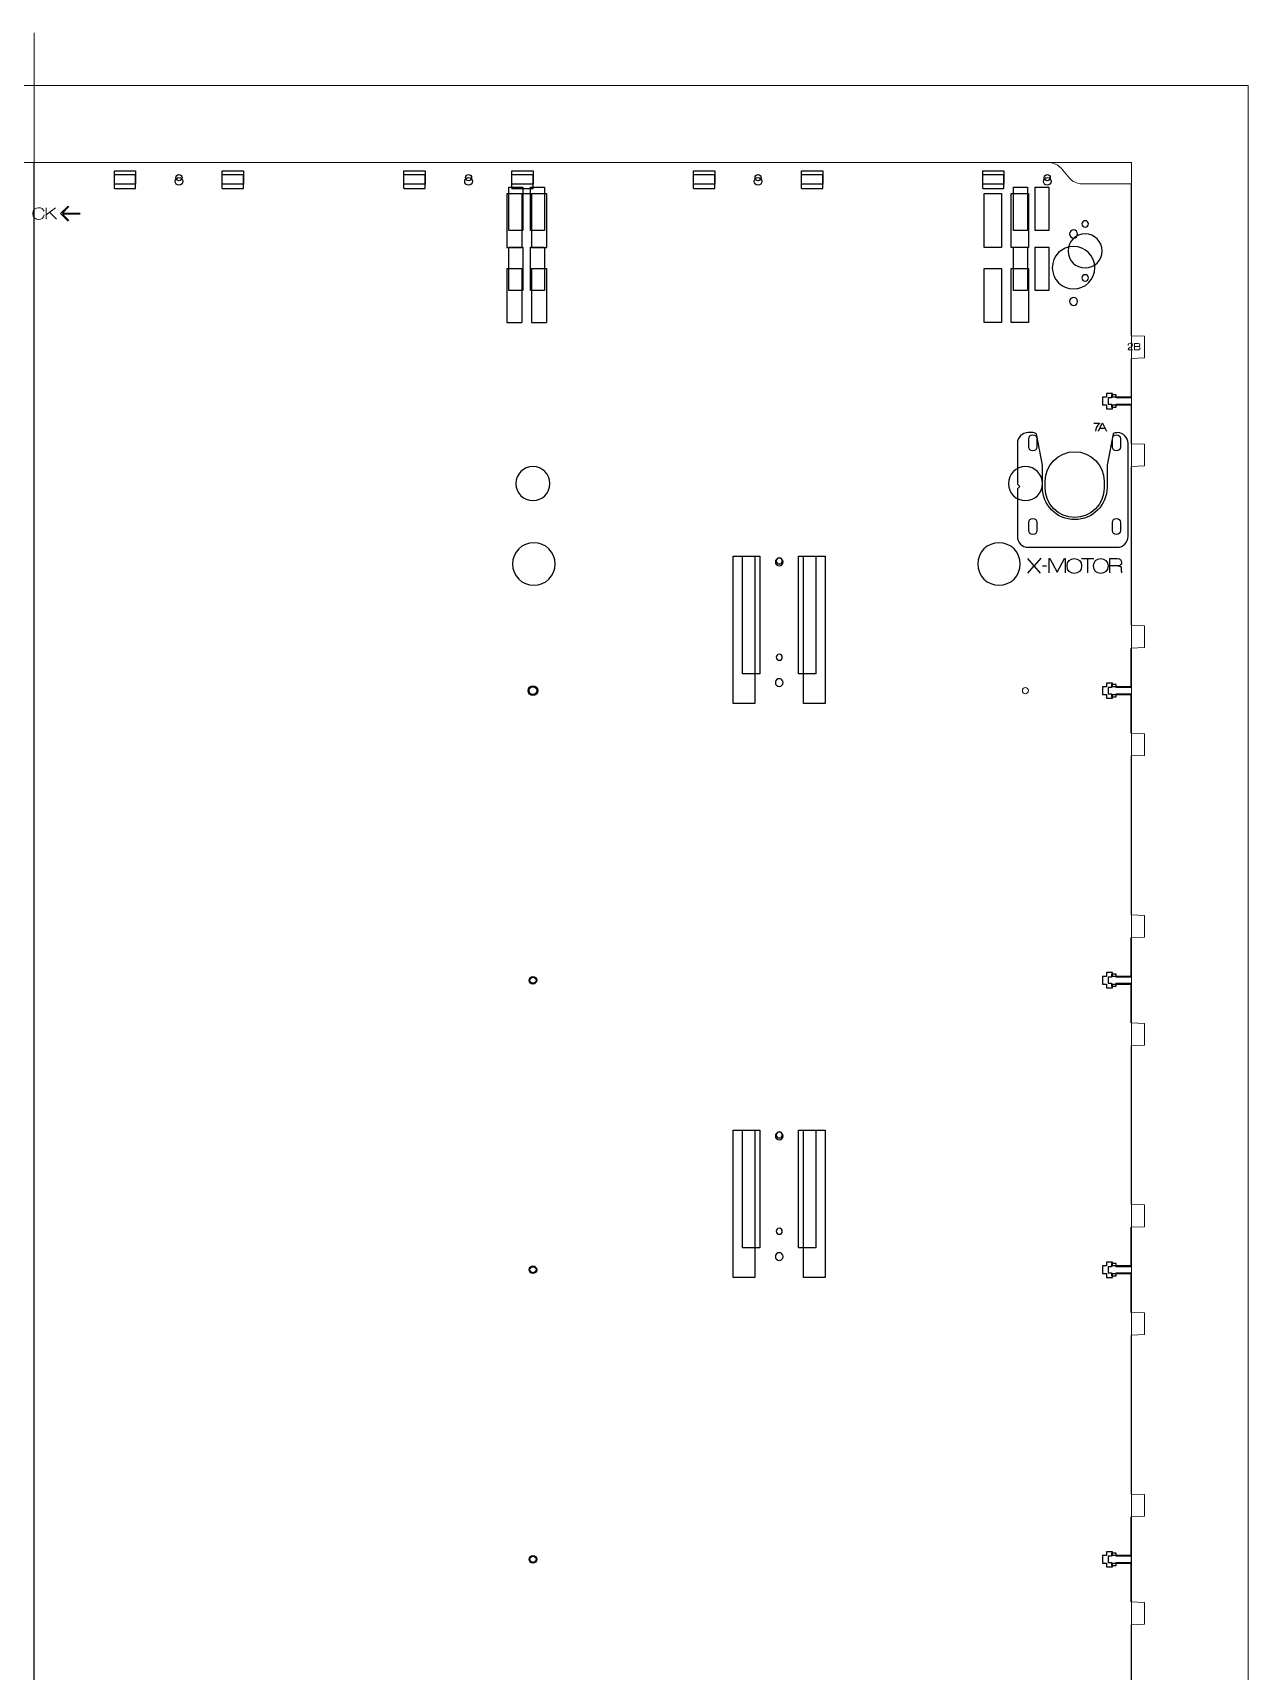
# Model space of a CAD drawing. Header units: millimetres. Extents: x -1949 to 1995, y -1808 to 1842.
# Drawn here: x 1438 to 1889, y 19 to 627 of the extents above; entities that cross this region are included whole.
import ezdxf

# ---------------------------------------------------------------- set-up
doc = ezdxf.new("R2010")
doc.units = ezdxf.units.MM
doc.layers.get('0').update_dxf_attribs({"lineweight": 25, "true_color": 0xffffff})
for name, color, linetype, lineweight, true_color in [('Changed Parts', 3, 'Continuous', 25, 0x00ff00), ('Laser Table', 2, 'Continuous', 0, 0xffff00), ('New Back', 1, 'Continuous', 0, 0xff0000), ('New Back Text', 5, 'Continuous', 0, 0x0000ff), ('Origional Parts I have changed', 6, 'Continuous', 25, 0xff00ff), ('Referance lines', 2, 'Continuous', 0, 0xffff00)]:
    doc.layers.add(name, color=color, linetype=linetype, lineweight=lineweight, true_color=true_color)
for name, color, linetype, true_color in [('CHANGED_PARTS', 3, 'Continuous', 0x00ff00), ('CUTS', 1, 'Continuous', 0xff0000), ('TEXT', 5, 'Continuous', 0x0000ff)]:
    doc.layers.add(name, color=color, linetype=linetype, true_color=true_color)

msp = doc.modelspace()

# ---------------------------------------------------------------- linework, layer by layer
for p, q in [((1438.55126, -556.27815), (1438.55126, 578.7217)), ((1619.30562, 567.14989), (1622.90572, 567.14989))]:
    msp.add_line(p, q)
at = {"layer": 'Changed Parts'}
for p, q in [((1468.26257, 569.0782), (1468.26257, 574.2782)), ((1468.26257, 574.2782), (1476.14193, 574.2782)), ((1476.14193, 569.0782), (1476.14193, 574.2782)), ((1508.26249, 569.0782), (1508.26249, 574.2782)), ((1508.26249, 574.2782), (1516.14185, 574.2782)), ((1516.14185, 569.0782), (1516.14185, 574.2782)), ((1575.60257, 569.0782), (1575.60257, 574.2782)), ((1575.60257, 574.2782), (1583.48193, 574.2782)), ((1583.48193, 569.0782), (1583.48193, 574.2782)), ((1615.60249, 569.0782), (1615.60249, 574.2782)), ((1615.60249, 574.2782), (1623.48185, 574.2782)), ((1623.48185, 569.0782), (1623.48185, 574.2782)), ((1682.94257, 569.0782), (1682.94257, 574.2782)), ((1682.94257, 574.2782), (1690.82193, 574.2782)), ((1690.82193, 569.0782), (1690.82193, 574.2782)), ((1722.94249, 569.0782), (1722.94249, 574.2782)), ((1722.94249, 574.2782), (1730.82185, 574.2782)), ((1730.82185, 569.0782), (1730.82185, 574.2782)), ((1790.11794, 569.0782), (1790.11794, 574.2782)), ((1790.11794, 574.2782), (1797.99731, 574.2782)), ((1797.99731, 569.0782), (1797.99731, 574.2782)), ((1468.26257, 569.0782), (1476.14193, 569.0782)), ((1508.26249, 569.0782), (1516.14185, 569.0782)), ((1575.60257, 569.0782), (1583.48193, 569.0782)), ((1615.60249, 569.0782), (1623.48185, 569.0782)), ((1682.94257, 569.0782), (1690.82193, 569.0782)), ((1722.94249, 569.0782), (1730.82185, 569.0782)), ((1790.11794, 569.0782), (1797.99731, 569.0782)), ((1845.21107, 506.02905), (1845.21107, 491.68318)), ((1845.21107, 488.81722), (1845.21107, 474.45346)), ((1845.21107, 384.34318), (1845.21107, 398.68905)), ((1845.21107, 367.11346), (1845.21107, 381.47722)), ((1845.21107, 277.00318), (1845.21107, 291.34905)), ((1845.21107, 259.77346), (1845.21107, 274.13722)), ((1845.21107, 169.66318), (1845.21107, 184.00905)), ((1845.21107, 152.43346), (1845.21107, 166.79722)), ((1845.21107, 62.32468), (1845.21107, 76.66905)), ((1845.21107, 45.09346), (1845.21107, 59.45872))]:
    msp.add_line(p, q, dxfattribs=at)
at = {"layer": 'Changed Parts', "color": 3, "true_color": 0x00ff00}
for p, q in [((1835.99264, 493.08336), (1835.99264, 491.68318)), ((1838.19256, 493.08336), (1835.99264, 493.08336)), ((1838.19256, 491.68318), (1838.19256, 493.08336)), ((1835.99264, 491.68318), (1834.54978, 491.68318)), ((1834.54978, 491.68318), (1834.54978, 488.81722)), ((1834.54978, 488.81722), (1835.99264, 488.81722)), ((1835.99264, 488.81722), (1835.99264, 487.41775)), ((1835.99264, 487.41775), (1838.19256, 487.41775)), ((1845.21107, 491.68318), (1838.19256, 491.68318)), ((1838.19256, 487.41775), (1838.19256, 488.81722)), ((1838.19256, 488.81722), (1845.21107, 488.81722)), ((1835.99264, 384.34318), (1834.54978, 384.34318)), ((1834.54978, 384.34318), (1834.54978, 381.47722)), ((1838.19256, 385.74336), (1835.99264, 385.74336)), ((1835.99264, 385.74336), (1835.99264, 384.34318)), ((1838.19256, 384.34318), (1838.19256, 385.74336)), ((1845.21107, 384.34318), (1838.19256, 384.34318)), ((1834.54978, 381.47722), (1835.99264, 381.47722)), ((1835.99264, 381.47722), (1835.99264, 380.07775)), ((1835.99264, 380.07775), (1838.19256, 380.07775)), ((1838.19256, 380.07775), (1838.19256, 381.47722)), ((1838.19256, 381.47722), (1845.21107, 381.47722)), ((1835.99264, 277.00318), (1834.54978, 277.00318)), ((1834.54978, 277.00318), (1834.54978, 274.13722)), ((1834.54978, 274.13722), (1835.99264, 274.13722)), ((1835.99264, 278.40336), (1835.99264, 277.00318)), ((1838.19256, 278.40336), (1835.99264, 278.40336)), ((1835.99264, 274.13722), (1835.99264, 272.73775)), ((1838.19256, 277.00318), (1838.19256, 278.40336)), ((1845.21107, 277.00318), (1838.19256, 277.00318)), ((1838.19256, 272.73775), (1838.19256, 274.13722)), ((1838.19256, 274.13722), (1845.21107, 274.13722)), ((1835.99264, 272.73775), (1838.19256, 272.73775)), ((1838.19256, 171.06336), (1835.99264, 171.06336)), ((1835.99264, 171.06336), (1835.99264, 169.66318)), ((1838.19256, 169.66318), (1838.19256, 171.06336)), ((1835.99264, 169.66318), (1834.54978, 169.66318)), ((1834.54978, 169.66318), (1834.54978, 166.79722)), ((1834.54978, 166.79722), (1835.99264, 166.79722)), ((1835.99264, 166.79722), (1835.99264, 165.39775)), ((1835.99264, 165.39775), (1838.19256, 165.39775)), ((1845.21107, 169.66318), (1838.19256, 169.66318)), ((1838.19256, 165.39775), (1838.19256, 166.79722)), ((1838.19256, 166.79722), (1845.21107, 166.79722)), ((1835.99264, 62.32468), (1834.54978, 62.32468)), ((1834.54978, 62.32468), (1834.54978, 59.45872)), ((1838.19256, 63.72486), (1835.99264, 63.72486)), ((1835.99264, 63.72486), (1835.99264, 62.32468)), ((1838.19256, 62.32468), (1838.19256, 63.72486)), ((1845.21107, 62.32468), (1838.19256, 62.32468)), ((1834.54978, 59.45872), (1835.99264, 59.45872)), ((1835.99264, 59.45872), (1835.99264, 58.05925)), ((1835.99264, 58.05925), (1838.19256, 58.05925)), ((1838.19256, 58.05925), (1838.19256, 59.45872)), ((1838.19256, 59.45872), (1845.21107, 59.45872))]:
    msp.add_line(p, q, dxfattribs=at)
for points in [[(1790.66497, 567.14989), (1797.06612, 567.14989), (1797.06612, 547.15021), (1790.66497, 547.15021), (1790.66497, 567.14989), (1790.66497, 567.14989)], [(1800.66622, 567.14989), (1807.06737, 567.14989), (1807.06737, 547.15021), (1800.66622, 547.15021), (1800.66622, 567.14989), (1800.66622, 567.14989)], [(1790.66497, 539.357), (1797.06612, 539.357), (1797.06612, 519.35697), (1790.66497, 519.35697), (1790.66497, 539.357), (1790.66497, 539.357)], [(1800.66622, 539.357), (1807.06737, 539.357), (1807.06737, 519.35697), (1800.66622, 519.35697), (1800.66622, 539.357), (1800.66622, 539.357)], [(1697.69687, 411.98742), (1697.69687, 432.78685), (1705.69681, 432.78685), (1705.69681, 378.19943), (1697.69687, 378.19943), (1697.69687, 411.98742), (1697.69687, 411.98742)], [(1731.69653, 404.50007), (1731.69653, 378.19943), (1723.69659, 378.19943), (1723.69659, 432.78685), (1731.69653, 432.78685), (1731.69653, 404.50007), (1731.69653, 404.50007)], [(1697.69687, 199.20485), (1697.69687, 220.00427), (1705.69681, 220.00427), (1705.69681, 165.41685), (1697.69687, 165.41685), (1697.69687, 199.20485), (1697.69687, 199.20485)], [(1731.69653, 191.71749), (1731.69653, 165.41685), (1723.69659, 165.41685), (1723.69659, 220.00427), (1731.69653, 220.00427), (1731.69653, 191.71749), (1731.69653, 191.71749)]]:
    msp.add_lwpolyline(points, dxfattribs=at)
for points in [[(1490.7772, 571.67857), (1490.7772, 572.46562), (1491.41538, 573.10309), (1492.20207, 573.10309)], [(1492.20207, 570.25406), (1491.41573, 570.25406), (1490.7772, 570.89223), (1490.7772, 571.67857)], [(1492.20207, 573.10309), (1492.98983, 573.10309), (1493.62694, 572.46562), (1493.62694, 571.67857)], [(1493.62694, 571.67857), (1493.62694, 570.89223), (1492.98983, 570.25406), (1492.20207, 570.25406)], [(1598.1172, 571.67857), (1598.1172, 572.46562), (1598.75538, 573.10309), (1599.54207, 573.10309)], [(1599.54207, 570.25406), (1598.75573, 570.25406), (1598.1172, 570.89223), (1598.1172, 571.67857)], [(1599.54207, 573.10309), (1600.32983, 573.10309), (1600.96694, 572.46562), (1600.96694, 571.67857)], [(1600.96694, 571.67857), (1600.96694, 570.89223), (1600.32983, 570.25406), (1599.54207, 570.25406)], [(1705.4572, 571.67857), (1705.4572, 572.46562), (1706.09538, 573.10309), (1706.88207, 573.10309)], [(1706.88207, 570.25406), (1706.09573, 570.25406), (1705.4572, 570.89223), (1705.4572, 571.67857)], [(1706.88207, 573.10309), (1707.66983, 573.10309), (1708.30694, 572.46562), (1708.30694, 571.67857)], [(1708.30694, 571.67857), (1708.30694, 570.89223), (1707.66983, 570.25406), (1706.88207, 570.25406)], [(1812.63257, 571.67857), (1812.63257, 572.46562), (1813.27075, 573.10309), (1814.05744, 573.10309)], [(1814.05744, 570.25406), (1813.2711, 570.25406), (1812.63257, 570.89223), (1812.63257, 571.67857)], [(1814.05744, 573.10309), (1814.8452, 573.10309), (1815.48231, 572.46562), (1815.48231, 571.67857)], [(1815.48231, 571.67857), (1815.48231, 570.89223), (1814.8452, 570.25406), (1814.05744, 570.25406)], [(1823.81652, 553.6979), (1822.98855, 553.6979), (1822.31651, 553.0248), (1822.31651, 552.19719)], [(1825.31653, 552.19719), (1825.31653, 553.02516), (1824.64484, 553.6979), (1823.81652, 553.6979)], [(1823.81687, 547.59661), (1819.45301, 547.59661), (1815.91641, 544.05966), (1815.91641, 539.69686)], [(1822.31651, 552.19719), (1822.31651, 551.36886), (1822.98855, 550.69718), (1823.81652, 550.69718)], [(1823.81652, 550.69718), (1824.64484, 550.69718), (1825.31653, 551.36886), (1825.31653, 552.19719)], [(1831.71663, 539.69686), (1831.71663, 544.05966), (1828.17968, 547.59661), (1823.81687, 547.59661)], [(1815.91641, 539.69686), (1815.91641, 535.33441), (1819.45301, 531.7964), (1823.81687, 531.7964)], [(1823.81687, 531.7964), (1828.17968, 531.7964), (1831.71663, 535.33406), (1831.71663, 539.69686)], [(1823.81652, 528.69584), (1822.98855, 528.69584), (1822.31651, 528.02521), (1822.31651, 527.19653)], [(1825.31653, 527.19653), (1825.31653, 528.02521), (1824.64484, 528.69584), (1823.81652, 528.69584)], [(1822.31651, 527.19653), (1822.31651, 526.36715), (1822.98855, 525.69723), (1823.81652, 525.69723)], [(1823.81652, 525.69723), (1824.64484, 525.69723), (1825.31653, 526.36715), (1825.31653, 527.19653)], [(1796.17289, 437.75488), (1791.80938, 437.75488), (1788.27243, 434.21828), (1788.27243, 429.85513)], [(1804.07229, 429.85513), (1804.07229, 434.21828), (1800.53569, 437.75488), (1796.17289, 437.75488)], [(1714.69652, 431.98675), (1713.90983, 431.98675), (1713.27165, 431.34857), (1713.27165, 430.56188)], [(1716.12175, 430.56188), (1716.12175, 431.34857), (1715.48357, 431.98675), (1714.69652, 431.98675)], [(1713.27165, 430.56188), (1713.27165, 429.77518), (1713.90983, 429.13701), (1714.69652, 429.13701)], [(1714.69652, 429.13701), (1715.48357, 429.13701), (1716.12175, 429.77518), (1716.12175, 430.56188)], [(1788.27243, 429.85513), (1788.27243, 425.49233), (1791.80938, 421.95502), (1796.17289, 421.95502)], [(1796.17289, 421.95502), (1800.53569, 421.95502), (1804.07229, 425.49197), (1804.07229, 429.85513)], [(1621.63569, 382.91254), (1621.63569, 383.89635), (1622.43341, 384.69319), (1623.41678, 384.69319)], [(1623.41678, 381.1319), (1622.43385, 381.1319), (1621.63569, 381.92962), (1621.63569, 382.91254)], [(1623.41678, 384.69319), (1624.40147, 384.69319), (1625.19786, 383.89635), (1625.19786, 382.91254)], [(1625.19786, 382.91254), (1625.19786, 381.92962), (1624.40147, 381.1319), (1623.41678, 381.1319)], [(1714.69652, 387.34942), (1713.90983, 387.34942), (1713.27165, 386.71195), (1713.27165, 385.92455)], [(1713.27165, 385.92455), (1713.27165, 385.13786), (1713.90983, 384.49968), (1714.69652, 384.49968)], [(1716.12175, 385.92455), (1716.12175, 386.7116), (1715.48357, 387.34942), (1714.69652, 387.34942)], [(1714.69652, 384.49968), (1715.48357, 384.49968), (1716.12175, 385.13786), (1716.12175, 385.92455)], [(1621.99191, 275.57208), (1621.99191, 276.35912), (1622.63008, 276.99659), (1623.41678, 276.99659)], [(1623.41678, 274.14756), (1622.63044, 274.14756), (1621.99191, 274.78573), (1621.99191, 275.57208)], [(1623.41678, 276.99659), (1624.20453, 276.99659), (1624.84165, 276.35912), (1624.84165, 275.57208)], [(1624.84165, 275.57208), (1624.84165, 274.78573), (1624.20453, 274.14756), (1623.41678, 274.14756)], [(1714.69652, 219.20417), (1713.90983, 219.20417), (1713.27165, 218.566), (1713.27165, 217.7793)], [(1716.12175, 217.7793), (1716.12175, 218.566), (1715.48357, 219.20417), (1714.69652, 219.20417)], [(1713.27165, 217.7793), (1713.27165, 216.99261), (1713.90983, 216.35443), (1714.69652, 216.35443)], [(1714.69652, 216.35443), (1715.48357, 216.35443), (1716.12175, 216.99261), (1716.12175, 217.7793)], [(1714.69652, 174.56685), (1713.90983, 174.56685), (1713.27165, 173.92938), (1713.27165, 173.14198)], [(1713.27165, 173.14198), (1713.27165, 172.35528), (1713.90983, 171.71711), (1714.69652, 171.71711)], [(1716.12175, 173.14198), (1716.12175, 173.92903), (1715.48357, 174.56685), (1714.69652, 174.56685)], [(1714.69652, 171.71711), (1715.48357, 171.71711), (1716.12175, 172.35528), (1716.12175, 173.14198)], [(1621.99191, 168.23208), (1621.99191, 169.01912), (1622.63008, 169.65659), (1623.41678, 169.65659)], [(1623.41678, 166.80756), (1622.63044, 166.80756), (1621.99191, 167.44573), (1621.99191, 168.23208)], [(1623.41678, 169.65659), (1624.20453, 169.65659), (1624.84165, 169.01912), (1624.84165, 168.23208)], [(1624.84165, 168.23208), (1624.84165, 167.44573), (1624.20453, 166.80756), (1623.41678, 166.80756)], [(1621.99191, 60.89358), (1621.99191, 61.68062), (1622.63008, 62.31809), (1623.41678, 62.31809)], [(1623.41678, 59.46906), (1622.63044, 59.46906), (1621.99191, 60.10723), (1621.99191, 60.89358)], [(1623.41678, 62.31809), (1624.20453, 62.31809), (1624.84165, 61.68062), (1624.84165, 60.89358)], [(1624.84165, 60.89358), (1624.84165, 60.10723), (1624.20453, 59.46906), (1623.41678, 59.46906)]]:
    msp.add_open_spline(points, degree=3, dxfattribs=at)
at = {"layer": 'CHANGED_PARTS'}
for p, q in [((1613.70562, 567.14989), (1613.70562, 547.15021)), ((1613.70562, 567.14989), (1619.30562, 567.14989)), ((1619.30562, 567.14989), (1619.30562, 547.15021)), ((1622.90572, 567.14989), (1622.90572, 547.15021)), ((1622.90572, 567.14989), (1628.50572, 567.14989)), ((1628.50572, 567.14989), (1628.50572, 547.15021)), ((1613.70562, 547.15021), (1619.30562, 547.15021)), ((1622.90572, 547.15021), (1628.50572, 547.15021)), ((1613.70562, 539.357), (1619.30562, 539.357)), ((1613.70562, 539.357), (1613.70562, 519.35697)), ((1619.30562, 539.357), (1619.30562, 519.35697)), ((1622.90572, 539.357), (1622.90572, 519.35697)), ((1622.90572, 539.357), (1628.50572, 539.357)), ((1628.50572, 539.357), (1628.50572, 519.35697)), ((1613.70562, 519.35697), (1619.30562, 519.35697)), ((1622.90572, 519.35697), (1628.50572, 519.35697))]:
    msp.add_line(p, q, dxfattribs=at)
at = {"layer": 'CHANGED_PARTS', "color": 3, "true_color": 0x00ff00}
for points in [[(1623.74001, 437.75488), (1619.3765, 437.75488), (1615.83955, 434.21828), (1615.83955, 429.85513)], [(1631.63941, 429.85513), (1631.63941, 434.21828), (1628.10282, 437.75488), (1623.74001, 437.75488)], [(1615.83955, 429.85513), (1615.83955, 425.49233), (1619.3765, 421.95502), (1623.74001, 421.95502)], [(1623.74001, 421.95502), (1628.10282, 421.95502), (1631.63941, 425.49197), (1631.63941, 429.85513)]]:
    msp.add_open_spline(points, degree=3, dxfattribs=at)
at = {"layer": 'CUTS', "color": 1, "true_color": 0xff0000}
for points in [[(1807.21091, 473.2681), (1807.21091, 476.27764)], [(1810.21093, 476.27764), (1810.21093, 473.2681), (1810.21093, 473.2681)], [(1838.21126, 473.2681), (1838.21126, 476.27764)], [(1841.21128, 476.27764), (1841.21128, 473.2681), (1841.21128, 473.2681)], [(1813.26105, 458.0221), (1813.26105, 460.52259)], [(1835.16149, 460.52259), (1835.16149, 458.0221), (1835.16149, 458.0221)], [(1807.21091, 442.26846), (1807.21091, 445.278)], [(1810.21093, 445.278), (1810.21093, 442.26846), (1810.21093, 442.26846)], [(1838.21126, 442.26846), (1838.21126, 445.278)], [(1841.21128, 445.278), (1841.21128, 442.26846), (1841.21128, 442.26846)]]:
    msp.add_lwpolyline(points, dxfattribs=at)
for points in [[(1807.21091, 476.27764), (1807.21091, 477.10667), (1807.88189, 477.77766), (1808.71092, 477.77766)], [(1808.71092, 477.77766), (1809.5396, 477.77766), (1810.21093, 477.10667), (1810.21093, 476.27764)], [(1838.21126, 476.27764), (1838.21126, 477.10667), (1838.88224, 477.77766), (1839.71056, 477.77766)], [(1839.71056, 477.77766), (1840.53924, 477.77766), (1841.21128, 477.10667), (1841.21128, 476.27764)], [(1808.71092, 471.76809), (1807.88189, 471.76809), (1807.21091, 472.43907), (1807.21091, 473.2681)], [(1810.21093, 473.2681), (1810.21093, 472.43907), (1809.5396, 471.76809), (1808.71092, 471.76809)], [(1813.26105, 460.52259), (1813.26105, 466.57026), (1818.16431, 471.47316), (1824.21092, 471.47316)], [(1824.21092, 471.47316), (1830.25965, 471.47316), (1835.16149, 466.57026), (1835.16149, 460.52259)], [(1839.71056, 471.76809), (1838.88224, 471.76809), (1838.21126, 472.43907), (1838.21126, 473.2681)], [(1841.21128, 473.2681), (1841.21128, 472.43907), (1840.53924, 471.76809), (1839.71056, 471.76809)], [(1824.21092, 447.07223), (1818.1636, 447.07223), (1813.26105, 451.97408), (1813.26105, 458.0221)], [(1835.16149, 458.0221), (1835.16149, 451.97373), (1830.25894, 447.07223), (1824.21092, 447.07223)], [(1807.21091, 445.278), (1807.21091, 446.10703), (1807.88189, 446.77801), (1808.71092, 446.77801)], [(1808.71092, 446.77801), (1809.5396, 446.77801), (1810.21093, 446.10703), (1810.21093, 445.278)], [(1838.21126, 445.278), (1838.21126, 446.10703), (1838.88224, 446.77801), (1839.71056, 446.77801)], [(1839.71056, 446.77801), (1840.53924, 446.77801), (1841.21128, 446.10703), (1841.21128, 445.278)], [(1808.71092, 440.76844), (1807.88189, 440.76844), (1807.21091, 441.44013), (1807.21091, 442.26846)], [(1810.21093, 442.26846), (1810.21093, 441.44013), (1809.5396, 440.76844), (1808.71092, 440.76844)], [(1839.71056, 440.76844), (1838.88224, 440.76844), (1838.21126, 441.44013), (1838.21126, 442.26846)], [(1841.21128, 442.26846), (1841.21128, 441.44013), (1840.53924, 440.76844), (1839.71056, 440.76844)]]:
    msp.add_open_spline(points, degree=3, dxfattribs=at)
at = {"layer": 'Laser Table', "color": 2, "true_color": 0xffff00}
for p in [(988.55126, 607.2217), (1888.55126, -592.7783)]:
    msp.add_line(p, (1888.55126, 607.2217), dxfattribs=at)
at = {"layer": 'New Back', "color": 1, "true_color": 0xff0000}
for p, q in [((1062.40306, 578.7217), (1814.53041, 578.7217)), ((1826.92138, 570.72155), (1845.21107, 570.72155)), ((1845.21107, 570.72155), (1845.21107, 552.61191)), ((1845.21107, 514.46665), (1845.21107, 553.80966)), ((1845.21107, 514.46665), (1850.08279, 514.26655)), ((1850.08279, 514.26655), (1850.08279, 506.22915)), ((1850.08279, 506.22915), (1845.21107, 506.02905)), ((1845.21107, 474.45346), (1850.08279, 474.25337)), ((1850.08279, 474.25337), (1850.08279, 466.22443)), ((1850.08279, 466.22443), (1845.21107, 466.02433)), ((1845.21107, 466.02433), (1845.21107, 407.12665)), ((1845.21107, 407.12665), (1850.08279, 406.92655)), ((1850.08279, 406.92655), (1850.08279, 398.88915)), ((1850.08279, 398.88915), (1845.21107, 398.68905)), ((1845.21107, 367.11346), (1850.08279, 366.91337)), ((1850.08279, 366.91337), (1850.08279, 358.88443)), ((1850.08279, 358.88443), (1845.21107, 358.68433)), ((1845.21107, 358.68433), (1845.21107, 299.78665)), ((1845.21107, 299.78665), (1850.08279, 299.58655)), ((1850.08279, 299.58655), (1850.08279, 291.54915)), ((1850.08279, 291.54915), (1845.21107, 291.34905)), ((1845.21107, 259.77346), (1850.08279, 259.57337)), ((1850.08279, 259.57337), (1850.08279, 251.54443)), ((1850.08279, 251.54443), (1845.21107, 251.34433)), ((1845.21107, 251.34433), (1845.21107, 192.44665)), ((1845.21107, 192.44665), (1850.08279, 192.24655)), ((1850.08279, 192.24655), (1850.08279, 184.20915)), ((1850.08279, 184.20915), (1845.21107, 184.00905)), ((1845.21107, 152.43346), (1850.08279, 152.23337)), ((1850.08279, 152.23337), (1850.08279, 144.20443)), ((1850.08279, 144.20443), (1845.21107, 144.00433)), ((1845.21107, 144.00433), (1845.21107, 85.10665)), ((1845.21107, 85.10665), (1850.08279, 84.90655)), ((1850.08279, 84.90655), (1850.08279, 76.86915)), ((1850.08279, 76.86915), (1845.21107, 76.66905)), ((1845.21107, 45.09346), (1850.08279, 44.89337)), ((1850.08279, 44.89337), (1850.08279, 36.86443)), ((1850.08279, 36.86443), (1845.21107, 36.66433)), ((1845.21107, 36.66433), (1845.21107, -22.23335))]:
    msp.add_line(p, q, dxfattribs=at)
for points in [[(1814.53041, 578.7217), (1614.73232, 578.7217)], [(1822.2712, 572.88422), (1819.18059, 576.55931)]]:
    msp.add_lwpolyline(points, dxfattribs=at)
for points in [[(1819.18059, 576.55931), (1818.18011, 577.74832), (1816.08771, 578.7217), (1814.53041, 578.7217)], [(1826.92138, 570.72155), (1825.36464, 570.72155), (1823.27225, 571.69437), (1822.2712, 572.88422)], [(1804.84059, 382.9117), (1804.84059, 383.54134), (1805.35113, 384.05131), (1805.98049, 384.05131)], [(1805.98049, 381.77209), (1805.35142, 381.77209), (1804.84059, 382.28263), (1804.84059, 382.9117)], [(1805.98049, 384.05131), (1806.61069, 384.05131), (1807.12039, 383.54134), (1807.12039, 382.9117)], [(1807.12039, 382.9117), (1807.12039, 382.28263), (1806.61069, 381.77209), (1805.98049, 381.77209)]]:
    msp.add_open_spline(points, degree=3, dxfattribs=at)
at = {"layer": 'New Back Text', "color": 5, "true_color": 0x0000ff}
for points in [[(1443.00896, 559.29522), (1446.43655, 561.90972)], [(1443.00896, 557.74017), (1443.00896, 561.90944)], [(1444.27416, 560.26042), (1446.82206, 557.74017)], [(1451.13527, 556.94967), (1448.35312, 559.73153), (1451.13527, 562.5134)], [(1455.58027, 559.93134), (1449.04061, 559.93134), (1451.4412, 562.33193)], [(1451.43301, 557.13932), (1449.04174, 559.53115), (1455.58027, 559.53115)], [(1845.18987, 510.35093), (1844.60736, 510.05375)], [(1846.41245, 511.65197), (1847.72507, 511.65197)], [(1847.63758, 509.23531), (1846.41245, 509.23531), (1846.41245, 511.65197), (1846.41245, 511.65197)], [(1847.8405, 510.50107), (1846.41245, 510.50389)], [(1847.8405, 510.50446), (1847.8405, 510.49825)], [(1843.98816, 509.30473), (1845.76165, 509.30473)]]:
    msp.add_lwpolyline(points, dxfattribs=at)
for points in [[(1438.03451, 559.73181), (1438.03451, 561.10991), (1439.00366, 561.90972), (1440.1952, 561.90972)], [(1440.1952, 557.5539), (1439.00366, 557.5539), (1438.03451, 558.35372), (1438.03451, 559.73181)], [(1440.1952, 561.90972), (1441.18185, 561.90972), (1441.96474, 561.50727), (1442.18656, 560.60162)], [(1442.28534, 559.22974), (1442.16314, 558.11412), (1441.15871, 557.5539), (1440.1952, 557.5539)], [(1844.03868, 510.89562), (1844.03868, 511.15301), (1844.04546, 511.74172), (1844.88507, 511.74172)], [(1844.88507, 511.74172), (1845.55534, 511.74172), (1845.69053, 511.30174), (1845.69053, 511.07173)], [(1845.69053, 511.07173), (1845.69053, 510.72318), (1845.48084, 510.52365), (1845.18987, 510.35093)], [(1847.72507, 511.65197), (1848.10776, 511.65197), (1848.37503, 511.44539), (1848.37503, 511.05282)], [(1848.37503, 511.05282), (1848.37503, 510.76862), (1848.1247, 510.49797), (1847.8405, 510.50446)], [(1847.8405, 510.49825), (1848.15518, 510.48414), (1848.44953, 510.31565), (1848.44953, 509.8926)], [(1844.60736, 510.05375), (1844.17415, 509.79975), (1843.99494, 509.66005), (1843.98816, 509.30473)], [(1848.44953, 509.8926), (1848.44953, 509.61123), (1848.2706, 509.23531), (1847.63758, 509.23531)]]:
    msp.add_open_spline(points, degree=3, dxfattribs=at)
at = {"layer": 'Origional Parts I have changed', "color": 6, "true_color": 0xff00ff}
for p, q in [((1845.21107, 506.02905), (1845.21107, 491.39809)), ((1839.59654, 492.51823), (1837.83632, 492.51823)), ((1837.83632, 492.51823), (1837.83632, 491.39809)), ((1839.59654, 491.39809), (1839.59654, 492.51823)), ((1837.83632, 491.39809), (1836.68203, 491.39809)), ((1836.68203, 491.39809), (1836.68203, 489.10531)), ((1836.68203, 489.10531), (1837.83632, 489.10531)), ((1837.83632, 489.10531), (1837.83632, 487.98574)), ((1837.83632, 487.98574), (1839.59654, 487.98574)), ((1845.21107, 491.39809), (1839.59654, 491.39809)), ((1839.59654, 487.98574), (1839.59654, 489.10531)), ((1839.59654, 489.10531), (1845.21107, 489.10531)), ((1845.21107, 489.10531), (1845.21107, 474.45346)), ((1845.21107, 398.68905), (1845.21107, 384.05809)), ((1837.83632, 384.05809), (1836.68203, 384.05809)), ((1836.68203, 384.05809), (1836.68203, 381.76531)), ((1839.59654, 385.17823), (1837.83632, 385.17823)), ((1837.83632, 385.17823), (1837.83632, 384.05809)), ((1839.59654, 384.05809), (1839.59654, 385.17823)), ((1845.21107, 384.05809), (1839.59654, 384.05809)), ((1836.68203, 381.76531), (1837.83632, 381.76531)), ((1837.83632, 381.76531), (1837.83632, 380.64574)), ((1837.83632, 380.64574), (1839.59654, 380.64574)), ((1839.59654, 380.64574), (1839.59654, 381.76531)), ((1839.59654, 381.76531), (1845.21107, 381.76531)), ((1845.21107, 381.76531), (1845.21107, 367.11346)), ((1845.21107, 291.34905), (1845.21107, 276.71809)), ((1837.83632, 276.71809), (1836.68203, 276.71809)), ((1836.68203, 276.71809), (1836.68203, 274.42531)), ((1836.68203, 274.42531), (1837.83632, 274.42531)), ((1839.59654, 277.83823), (1837.83632, 277.83823)), ((1837.83632, 277.83823), (1837.83632, 276.71809)), ((1837.83632, 274.42531), (1837.83632, 273.30574)), ((1839.59654, 276.71809), (1839.59654, 277.83823)), ((1845.21107, 276.71809), (1839.59654, 276.71809)), ((1839.59654, 273.30574), (1839.59654, 274.42531)), ((1839.59654, 274.42531), (1845.21107, 274.42531)), ((1845.21107, 274.42531), (1845.21107, 259.77346)), ((1837.83632, 273.30574), (1839.59654, 273.30574)), ((1845.21107, 184.00905), (1845.21107, 169.37809)), ((1839.59654, 170.49823), (1837.83632, 170.49823)), ((1837.83632, 170.49823), (1837.83632, 169.37809)), ((1839.59654, 169.37809), (1839.59654, 170.49823)), ((1837.83632, 169.37809), (1836.68203, 169.37809)), ((1836.68203, 169.37809), (1836.68203, 167.08531)), ((1836.68203, 167.08531), (1837.83632, 167.08531)), ((1837.83632, 167.08531), (1837.83632, 165.96574)), ((1837.83632, 165.96574), (1839.59654, 165.96574)), ((1845.21107, 169.37809), (1839.59654, 169.37809)), ((1839.59654, 165.96574), (1839.59654, 167.08531)), ((1839.59654, 167.08531), (1845.21107, 167.08531)), ((1845.21107, 167.08531), (1845.21107, 152.43346)), ((1845.21107, 76.66905), (1845.21107, 62.03809)), ((1845.21107, 76.66905), (1845.21107, 46.66905)), ((1837.83632, 62.03809), (1836.68203, 62.03809)), ((1836.68203, 62.03809), (1836.68203, 59.74531)), ((1839.59654, 63.15823), (1837.83632, 63.15823)), ((1837.83632, 63.15823), (1837.83632, 62.03809)), ((1839.59654, 62.03809), (1839.59654, 63.15823)), ((1845.21107, 62.03809), (1839.59654, 62.03809)), ((1836.68203, 59.74531), (1837.83632, 59.74531)), ((1837.83632, 59.74531), (1837.83632, 58.62574)), ((1837.83632, 58.62574), (1839.59654, 58.62574)), ((1839.59654, 58.62574), (1839.59654, 59.74531)), ((1839.59654, 59.74531), (1845.21107, 59.74531)), ((1845.21107, 59.74531), (1845.21107, 45.09346))]:
    msp.add_line(p, q, dxfattribs=at)
for points in [[(1468.26257, 575.56646), (1476.14193, 575.56646), (1476.14193, 570.60668), (1468.26257, 570.60668), (1468.26257, 575.56646), (1468.26257, 575.56646)], [(1508.26249, 575.56646), (1516.14185, 575.56646), (1516.14185, 570.60668), (1508.26249, 570.60668), (1508.26249, 575.56646), (1508.26249, 575.56646)], [(1575.60257, 575.56646), (1583.48193, 575.56646), (1583.48193, 570.60668), (1575.60257, 570.60668), (1575.60257, 575.56646), (1575.60257, 575.56646)], [(1615.60249, 575.56646), (1623.48185, 575.56646), (1623.48185, 570.60668), (1615.60249, 570.60668), (1615.60249, 575.56646), (1615.60249, 575.56646)], [(1682.94257, 575.56646), (1690.82193, 575.56646), (1690.82193, 570.60668), (1682.94257, 570.60668), (1682.94257, 575.56646), (1682.94257, 575.56646)], [(1722.94249, 575.56646), (1730.82185, 575.56646), (1730.82185, 570.60668), (1722.94249, 570.60668), (1722.94249, 575.56646), (1722.94249, 575.56646)], [(1790.11794, 575.56646), (1797.99731, 575.56646), (1797.99731, 570.60668), (1790.11794, 570.60668), (1790.11794, 575.56646), (1790.11794, 575.56646)], [(1614.54471, 569.49134), (1619.66563, 569.49134), (1619.66563, 553.4916), (1614.54471, 553.4916), (1614.54471, 569.49134), (1614.54471, 569.49134)], [(1622.54571, 569.49134), (1627.66663, 569.49134), (1627.66663, 553.4916), (1622.54571, 553.4916), (1622.54571, 569.49134), (1622.54571, 569.49134)], [(1801.57415, 569.49134), (1806.69508, 569.49134), (1806.69508, 553.4916), (1801.57415, 553.4916), (1801.57415, 569.49134), (1801.57415, 569.49134)], [(1809.57515, 569.49134), (1814.69608, 569.49134), (1814.69608, 553.4916), (1809.57515, 553.4916), (1809.57515, 569.49134), (1809.57515, 569.49134)], [(1614.54471, 547.25703), (1619.66563, 547.25703), (1619.66563, 531.257), (1614.54471, 531.257), (1614.54471, 547.25703), (1614.54471, 547.25703)], [(1622.54571, 547.25703), (1627.66663, 547.25703), (1627.66663, 531.257), (1622.54571, 531.257), (1622.54571, 547.25703), (1622.54571, 547.25703)], [(1801.57415, 547.25703), (1806.69508, 547.25703), (1806.69508, 531.257), (1801.57415, 531.257), (1801.57415, 547.25703), (1801.57415, 547.25703)], [(1809.57515, 547.25703), (1814.69608, 547.25703), (1814.69608, 531.257), (1809.57515, 531.257), (1809.57515, 547.25703), (1809.57515, 547.25703)], [(1701.09683, 416.14731), (1701.09683, 432.78685), (1707.49679, 432.78685), (1707.49679, 389.11691), (1701.09683, 389.11691), (1701.09683, 416.14731), (1701.09683, 416.14731)], [(1728.29657, 410.15742), (1728.29657, 389.11691), (1721.89661, 389.11691), (1721.89661, 432.78685), (1728.29657, 432.78685), (1728.29657, 410.15742), (1728.29657, 410.15742)], [(1701.09683, 203.36473), (1701.09683, 220.00427), (1707.49679, 220.00427), (1707.49679, 176.33434), (1701.09683, 176.33434), (1701.09683, 203.36473), (1701.09683, 203.36473)], [(1728.29657, 197.37485), (1728.29657, 176.33434), (1721.89661, 176.33434), (1721.89661, 220.00427), (1728.29657, 220.00427), (1728.29657, 197.37485), (1728.29657, 197.37485)]]:
    msp.add_lwpolyline(points, dxfattribs=at)
for points in [[(1491.06218, 573.08657), (1491.06218, 573.71621), (1491.57272, 574.22618), (1492.20207, 574.22618)], [(1492.20207, 571.94696), (1491.573, 571.94696), (1491.06218, 572.4575), (1491.06218, 573.08657)], [(1492.20207, 574.22618), (1492.83227, 574.22618), (1493.34197, 573.71621), (1493.34197, 573.08657)], [(1493.34197, 573.08657), (1493.34197, 572.4575), (1492.83227, 571.94696), (1492.20207, 571.94696)], [(1598.40218, 573.08657), (1598.40218, 573.71621), (1598.91272, 574.22618), (1599.54207, 574.22618)], [(1599.54207, 571.94696), (1598.913, 571.94696), (1598.40218, 572.4575), (1598.40218, 573.08657)], [(1599.54207, 574.22618), (1600.17227, 574.22618), (1600.68197, 573.71621), (1600.68197, 573.08657)], [(1600.68197, 573.08657), (1600.68197, 572.4575), (1600.17227, 571.94696), (1599.54207, 571.94696)], [(1705.74218, 573.08657), (1705.74218, 573.71621), (1706.25272, 574.22618), (1706.88207, 574.22618)], [(1706.88207, 571.94696), (1706.253, 571.94696), (1705.74218, 572.4575), (1705.74218, 573.08657)], [(1706.88207, 574.22618), (1707.51227, 574.22618), (1708.02197, 573.71621), (1708.02197, 573.08657)], [(1708.02197, 573.08657), (1708.02197, 572.4575), (1707.51227, 571.94696), (1706.88207, 571.94696)], [(1812.91755, 573.08657), (1812.91755, 573.71621), (1813.42809, 574.22618), (1814.05744, 574.22618)], [(1814.05744, 571.94696), (1813.42837, 571.94696), (1812.91755, 572.4575), (1812.91755, 573.08657)], [(1814.05744, 574.22618), (1814.68765, 574.22618), (1815.19734, 573.71621), (1815.19734, 573.08657)], [(1815.19734, 573.08657), (1815.19734, 572.4575), (1814.68765, 571.94696), (1814.05744, 571.94696)], [(1828.09712, 557.10263), (1827.43389, 557.10263), (1826.89683, 556.56415), (1826.89683, 555.90206)], [(1826.89683, 555.90206), (1826.89683, 555.2394), (1827.43389, 554.70205), (1828.09712, 554.70205)], [(1829.29684, 555.90206), (1829.29684, 556.56443), (1828.75949, 557.10263), (1828.09712, 557.10263)], [(1828.09712, 554.70205), (1828.75949, 554.70205), (1829.29684, 555.2394), (1829.29684, 555.90206)], [(1828.09712, 552.2216), (1824.60603, 552.2216), (1821.77675, 549.39204), (1821.77675, 545.9018)], [(1834.41664, 545.9018), (1834.41664, 549.39204), (1831.58736, 552.2216), (1828.09712, 552.2216)], [(1821.77675, 545.9018), (1821.77675, 542.41184), (1824.60603, 539.58143), (1828.09712, 539.58143)], [(1828.09712, 539.58143), (1831.58736, 539.58143), (1834.41664, 542.41155), (1834.41664, 545.9018)], [(1828.09712, 537.10098), (1827.43389, 537.10098), (1826.89683, 536.56447), (1826.89683, 535.90153)], [(1826.89683, 535.90153), (1826.89683, 535.23803), (1827.43389, 534.70209), (1828.09712, 534.70209)], [(1829.29684, 535.90153), (1829.29684, 536.56447), (1828.75949, 537.10098), (1828.09712, 537.10098)], [(1828.09712, 534.70209), (1828.75949, 534.70209), (1829.29684, 535.23803), (1829.29684, 535.90153)], [(1623.41678, 465.97533), (1619.92597, 465.97533), (1617.09641, 463.14606), (1617.09641, 459.65553)], [(1629.7363, 459.65553), (1629.7363, 463.14606), (1626.90702, 465.97533), (1623.41678, 465.97533)], [(1805.98049, 465.97533), (1802.48968, 465.97533), (1799.66012, 463.14606), (1799.66012, 459.65553)], [(1812.30001, 459.65553), (1812.30001, 463.14606), (1809.47073, 465.97533), (1805.98049, 465.97533)], [(1617.09641, 459.65553), (1617.09641, 456.16529), (1619.92597, 453.33545), (1623.41678, 453.33545)], [(1623.41678, 453.33545), (1626.90702, 453.33545), (1629.7363, 456.16501), (1629.7363, 459.65553)], [(1799.66012, 459.65553), (1799.66012, 456.16529), (1802.48968, 453.33545), (1805.98049, 453.33545)], [(1805.98049, 453.33545), (1809.47073, 453.33545), (1812.30001, 456.16501), (1812.30001, 459.65553)], [(1714.69656, 432.14677), (1714.0672, 432.14677), (1713.55666, 431.63623), (1713.55666, 431.00687)], [(1715.83674, 431.00687), (1715.83674, 431.63623), (1715.3262, 432.14677), (1714.69656, 432.14677)], [(1713.55666, 431.00687), (1713.55666, 430.37752), (1714.0672, 429.86698), (1714.69656, 429.86698)], [(1714.69656, 429.86698), (1715.3262, 429.86698), (1715.83674, 430.37752), (1715.83674, 431.00687)], [(1714.69656, 396.43691), (1714.0672, 396.43691), (1713.55666, 395.92693), (1713.55666, 395.29701)], [(1713.55666, 395.29701), (1713.55666, 394.66766), (1714.0672, 394.15712), (1714.69656, 394.15712)], [(1715.83674, 395.29701), (1715.83674, 395.92665), (1715.3262, 396.43691), (1714.69656, 396.43691)], [(1714.69656, 394.15712), (1715.3262, 394.15712), (1715.83674, 394.66766), (1715.83674, 395.29701)], [(1621.99191, 382.91208), (1621.99191, 383.69912), (1622.63008, 384.33659), (1623.41678, 384.33659)], [(1623.41678, 381.48756), (1622.63044, 381.48756), (1621.99191, 382.12573), (1621.99191, 382.91208)], [(1623.41678, 384.33659), (1624.20453, 384.33659), (1624.84165, 383.69912), (1624.84165, 382.91208)], [(1624.84165, 382.91208), (1624.84165, 382.12573), (1624.20453, 381.48756), (1623.41678, 381.48756)], [(1622.27688, 275.5717), (1622.27688, 276.20134), (1622.78742, 276.71131), (1623.41678, 276.71131)], [(1623.41678, 274.43209), (1622.7877, 274.43209), (1622.27688, 274.94263), (1622.27688, 275.5717)], [(1623.41678, 276.71131), (1624.04698, 276.71131), (1624.55667, 276.20134), (1624.55667, 275.5717)], [(1624.55667, 275.5717), (1624.55667, 274.94263), (1624.04698, 274.43209), (1623.41678, 274.43209)], [(1714.69656, 219.36419), (1714.0672, 219.36419), (1713.55666, 218.85365), (1713.55666, 218.2243)], [(1715.83674, 218.2243), (1715.83674, 218.85365), (1715.3262, 219.36419), (1714.69656, 219.36419)], [(1713.55666, 218.2243), (1713.55666, 217.59494), (1714.0672, 217.0844), (1714.69656, 217.0844)], [(1714.69656, 217.0844), (1715.3262, 217.0844), (1715.83674, 217.59494), (1715.83674, 218.2243)], [(1714.69656, 183.65433), (1714.0672, 183.65433), (1713.55666, 183.14436), (1713.55666, 182.51444)], [(1713.55666, 182.51444), (1713.55666, 181.88508), (1714.0672, 181.37454), (1714.69656, 181.37454)], [(1715.83674, 182.51444), (1715.83674, 183.14408), (1715.3262, 183.65433), (1714.69656, 183.65433)], [(1714.69656, 181.37454), (1715.3262, 181.37454), (1715.83674, 181.88508), (1715.83674, 182.51444)], [(1622.27688, 168.2317), (1622.27688, 168.86134), (1622.78742, 169.37131), (1623.41678, 169.37131)], [(1623.41678, 167.09209), (1622.7877, 167.09209), (1622.27688, 167.60263), (1622.27688, 168.2317)], [(1623.41678, 169.37131), (1624.04698, 169.37131), (1624.55667, 168.86134), (1624.55667, 168.2317)], [(1624.55667, 168.2317), (1624.55667, 167.60263), (1624.04698, 167.09209), (1623.41678, 167.09209)], [(1622.27688, 60.8932), (1622.27688, 61.52284), (1622.78742, 62.03281), (1623.41678, 62.03281)], [(1623.41678, 59.75359), (1622.7877, 59.75359), (1622.27688, 60.26413), (1622.27688, 60.8932)], [(1623.41678, 62.03281), (1624.04698, 62.03281), (1624.55667, 61.52284), (1624.55667, 60.8932)], [(1624.55667, 60.8932), (1624.55667, 60.26413), (1624.04698, 59.75359), (1623.41678, 59.75359)]]:
    msp.add_open_spline(points, degree=3, dxfattribs=at)
at = {"layer": 'Referance lines', "color": 2, "true_color": 0xffff00}
for p, q in [((1438.55126, 519.4383), (1438.55126, 626.7783)), ((1438.55126, 519.41657), (1438.55126, 626.75657)), ((1438.55126, 607.2217), (1438.55126, -592.7783)), ((1031.87226, 578.7217), (1845.23026, 578.7217)), ((1584.20152, 578.7217), (1845.23026, 578.7217)), ((1845.23026, 578.7217), (1845.23026, -564.2783)), ((1845.23026, 578.7217), (1845.23026, 268.28262)), ((1845.23026, 553.80966), (1845.23026, -539.36626))]:
    msp.add_line(p, q, dxfattribs=at)
at = {"layer": 'Referance lines'}
msp.add_line((1438.55126, -556.27815), (1438.55126, 589.52246), dxfattribs=at)
at = {"layer": 'TEXT', "color": 5, "true_color": 0x0000ff}
for points in [[(1831.28658, 482.0946), (1833.39372, 482.0946), (1833.39372, 481.98453)], [(1833.07834, 479.06212), (1834.46652, 482.08296), (1834.57659, 482.08296), (1835.96406, 479.06212)], [(1835.50475, 480.06048), (1833.5299, 480.06048)], [(1802.98957, 474.57267), (1802.98922, 459.43886), (1803.87222, 458.5555), (1802.98922, 457.6725), (1802.98957, 440.07206), (1802.98887, 440.07206)], [(1808.2449, 478.57211), (1806.98972, 478.57211)], [(1812.23905, 458.32302), (1812.24258, 466.54451), (1810.0095, 478.1583)], [(1838.46914, 478.16042), (1836.23394, 466.53392), (1836.23888, 458.32302)], [(1843.9894, 440.07206), (1843.9894, 474.57232)], [(1806.81086, 426.51199), (1809.23973, 429.16805), (1806.89412, 431.95676)], [(1806.98901, 436.07191), (1839.98926, 436.07191)], [(1811.66826, 431.95711), (1809.23973, 429.16841)], [(1814.78681, 426.62841), (1814.78681, 431.84034), (1815.02811, 431.84034), (1817.76532, 426.77481), (1817.78013, 426.77481), (1820.50252, 431.84034), (1820.74347, 431.84034), (1820.74347, 426.62841)], [(1826.78937, 431.8407), (1831.28623, 431.8407)], [(1829.05032, 426.62876), (1829.05032, 431.8407)], [(1837.27745, 426.62841), (1837.27745, 431.84034), (1840.14624, 431.84034)], [(1811.55396, 426.51199), (1809.23973, 429.16805)], [(1812.32795, 429.11866), (1813.7253, 429.11866)], [(1840.33604, 429.16206), (1837.27745, 429.15288)], [(1840.34309, 429.17546), (1840.33568, 429.1617)]]:
    msp.add_lwpolyline(points, dxfattribs=at)
for points in [[(1833.39372, 481.98453), (1832.42006, 481.12975), (1831.96744, 480.14374), (1831.92123, 479.11574)], [(1806.98972, 478.57211), (1804.78027, 478.57211), (1802.98957, 476.78247), (1802.98957, 474.57267)], [(1810.0095, 478.1583), (1809.4768, 478.42112), (1808.8792, 478.57211), (1808.2449, 478.57211)], [(1840.11873, 478.56541), (1839.52782, 478.54883), (1838.96902, 478.4056), (1838.46914, 478.16042)], [(1843.9894, 474.57232), (1843.9894, 476.73767), (1842.2675, 478.49662), (1840.11873, 478.56541)], [(1824.23879, 446.32223), (1817.6115, 446.32223), (1812.23905, 451.69503), (1812.23905, 458.32302)], [(1836.23888, 458.32302), (1836.23888, 451.69538), (1830.86607, 446.32223), (1824.23879, 446.32223)], [(1802.98887, 440.07206), (1802.98887, 437.86297), (1804.77957, 436.07191), (1806.98901, 436.07191)], [(1839.98926, 436.07191), (1842.19835, 436.07191), (1843.9894, 437.86297), (1843.9894, 440.07206)], [(1821.38728, 429.11831), (1821.38728, 430.84093), (1822.59872, 431.8407), (1824.08745, 431.8407)], [(1824.08745, 431.8407), (1825.57687, 431.8407), (1826.78902, 430.84093), (1826.78902, 429.11831)], [(1831.19945, 429.11831), (1831.19945, 430.84093), (1832.41053, 431.8407), (1833.89961, 431.8407)], [(1833.89961, 431.8407), (1835.38903, 431.8407), (1836.60047, 430.84093), (1836.60047, 429.11831)], [(1840.14624, 431.84034), (1841.18941, 431.84034), (1841.58381, 431.34434), (1841.58381, 430.41689)], [(1824.08745, 426.39557), (1822.59872, 426.39557), (1821.38728, 427.3957), (1821.38728, 429.11831)], [(1826.78902, 429.11831), (1826.78902, 427.3957), (1825.57652, 426.39557), (1824.08745, 426.39557)], [(1833.89961, 426.39593), (1832.41053, 426.39593), (1831.19945, 427.3957), (1831.19945, 429.11831)], [(1836.60047, 429.11831), (1836.60047, 427.3957), (1835.38903, 426.39593), (1833.89961, 426.39593)], [(1840.33568, 429.1617), (1841.1379, 429.15394), (1841.48892, 428.78176), (1841.48892, 428.06668)], [(1841.58381, 430.41689), (1841.58381, 429.92088), (1841.24762, 429.22697), (1840.34309, 429.17546)], [(1841.48892, 428.06668), (1841.48892, 427.87689), (1841.50338, 426.84007), (1841.60568, 426.62841)]]:
    msp.add_open_spline(points, degree=3, dxfattribs=at)

doc.saveas('drawing.dxf')
